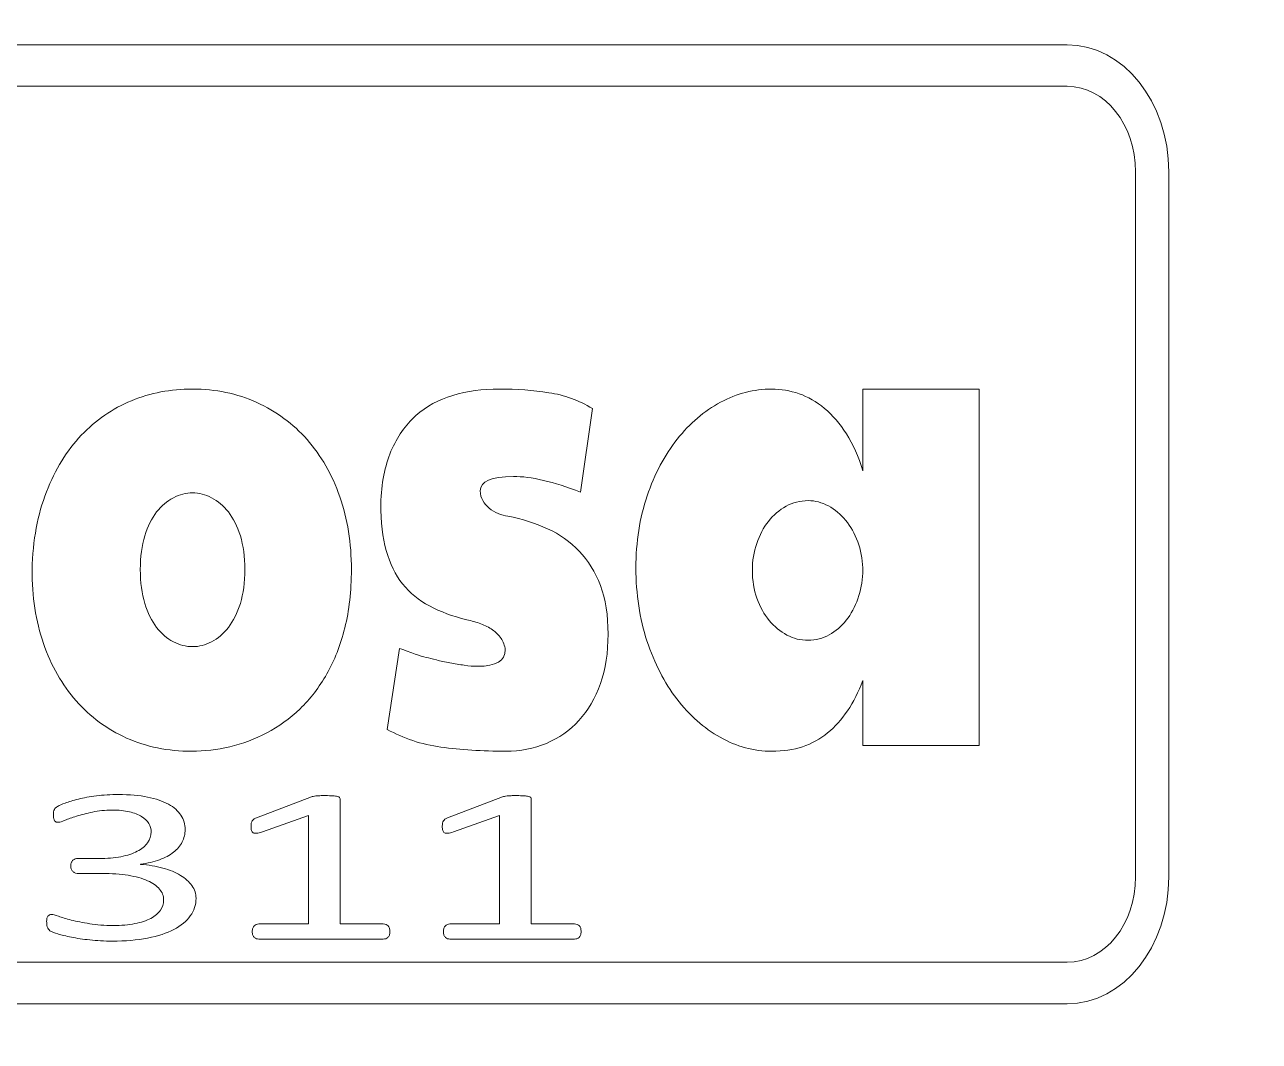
# Model space of a CAD drawing. Header units: millimetres. Extents: x -237 to 237, y -201 to 201.
# Drawn here: x 52.76 to 68.85, y 27.49 to 40.74 of the extents above; entities that cross this region are included whole.
import ezdxf

# ---------------------------------------------------------------- set-up
doc = ezdxf.new("R2010")
doc.units = ezdxf.units.MM
doc.header["$MEASUREMENT"] = 0
doc.layers.add('Layer 1', color=7, linetype='Continuous')

msp = doc.modelspace()

# ---------------------------------------------------------------- linework, layer by layer
at = {"layer": 'Layer 1', "color": 240, "lineweight": 9}
msp.add_open_spline([(81, 200.7738), (81, 200.7738), (81, 176.7738), (81, 176.7738), (81, 176.7738), (81, 176.7738), (87, 176.7738), (87, 176.7738), (87, 176.7738), (87, 176.7738), (87, 156.7738), (87, 156.7738), (87, 156.7738), (87, 156.7738), (81, 156.7738), (81, 156.7738), (81, 156.7738), (81, 156.7738), (81, 110.7738), (81, 110.7738), (81, 110.7738), (81, 110.7738), (87, 110.7738), (87, 110.7738), (87, 110.7738), (87, 110.7738), (87, 90.7738), (87, 90.7738), (87, 90.7738), (87, 90.7738), (81, 90.7738), (81, 90.7738), (81, 90.7738), (81, 90.7738), (81, 44.7738), (81, 44.7738), (81, 44.7738), (81, 44.7738), (87, 44.7738), (87, 44.7738), (87, 44.7738), (87, 44.7738), (87, 24.7738), (87, 24.7738), (87, 24.7738), (87, 24.7738), (81, 24.7738), (81, 24.7738), (81, 24.7738), (81, 24.7738), (81, 0.7738), (81, 0.7738), (81, 0.7738), (81, 0.7738), (-69, 0.7738), (-69, 0.7738), (-69, 0.7738), (-69, 0.7738), (-69, 24.7738), (-69, 24.7738), (-69, 24.7738), (-69, 24.7738), (-75, 24.7738), (-75, 24.7738), (-75, 24.7738), (-75, 24.7738), (-75, 44.7738), (-75, 44.7738), (-75, 44.7738), (-75, 44.7738), (-69, 44.7738), (-69, 44.7738), (-69, 44.7738), (-69, 44.7738), (-69, 90.7738), (-69, 90.7738), (-69, 90.7738), (-69, 90.7738), (-75, 90.7738), (-75, 90.7738), (-75, 90.7738), (-75, 90.7738), (-75, 110.7738), (-75, 110.7738), (-75, 110.7738), (-75, 110.7738), (-69, 110.7738), (-69, 110.7738), (-69, 110.7738), (-69, 110.7738), (-69, 156.7738), (-69, 156.7738), (-69, 156.7738), (-69, 156.7738), (-75, 156.7738), (-75, 156.7738), (-75, 156.7738), (-75, 156.7738), (-75, 176.7738), (-75, 176.7738), (-75, 176.7738), (-75, 176.7738), (-69, 176.7738), (-69, 176.7738), (-69, 176.7738), (-69, 176.7738), (-69, 200.7738), (-69, 200.7738), (-69, 200.7738), (-69, 200.7738), (-34, 200.7738), (-34, 200.7738), (-34, 200.7738), (-34, 200.7738), (-34, 194.7738), (-34, 194.7738), (-34, 194.7738), (-34, 194.7738), (-14, 194.7738), (-14, 194.7738), (-14, 194.7738), (-14, 194.7738), (-14, 200.7738), (-14, 200.7738), (-14, 200.7738), (-14, 200.7738), (26, 200.7738), (26, 200.7738), (26, 200.7738), (26, 200.7738), (26, 194.7738), (26, 194.7738), (26, 194.7738), (26, 194.7738), (46, 194.7738), (46, 194.7738), (46, 194.7738), (46, 194.7738), (46, 200.7738), (46, 200.7738), (46, 200.7738), (46, 200.7738), (81, 200.7738), (81, 200.7738)], degree=3, knots=[0, 0, 0, 0, 0.027027, 0.027027, 0.027027, 0.027027, 0.0540541, 0.0540541, 0.0540541, 0.0540541, 0.0810811, 0.0810811, 0.0810811, 0.0810811, 0.1081081, 0.1081081, 0.1081081, 0.1081081, 0.1351351, 0.1351351, 0.1351351, 0.1351351, 0.1621622, 0.1621622, 0.1621622, 0.1621622, 0.1891892, 0.1891892, 0.1891892, 0.1891892, 0.2162162, 0.2162162, 0.2162162, 0.2162162, 0.2432432, 0.2432432, 0.2432432, 0.2432432, 0.2702703, 0.2702703, 0.2702703, 0.2702703, 0.2972973, 0.2972973, 0.2972973, 0.2972973, 0.3243243, 0.3243243, 0.3243243, 0.3243243, 0.3513514, 0.3513514, 0.3513514, 0.3513514, 0.3783784, 0.3783784, 0.3783784, 0.3783784, 0.4054054, 0.4054054, 0.4054054, 0.4054054, 0.4324324, 0.4324324, 0.4324324, 0.4324324, 0.4594595, 0.4594595, 0.4594595, 0.4594595, 0.4864865, 0.4864865, 0.4864865, 0.4864865, 0.5135135, 0.5135135, 0.5135135, 0.5135135, 0.5405405, 0.5405405, 0.5405405, 0.5405405, 0.5675676, 0.5675676, 0.5675676, 0.5675676, 0.5945946, 0.5945946, 0.5945946, 0.5945946, 0.6216216, 0.6216216, 0.6216216, 0.6216216, 0.6486486, 0.6486486, 0.6486486, 0.6486486, 0.6756757, 0.6756757, 0.6756757, 0.6756757, 0.7027027, 0.7027027, 0.7027027, 0.7027027, 0.7297297, 0.7297297, 0.7297297, 0.7297297, 0.7567568, 0.7567568, 0.7567568, 0.7567568, 0.7837838, 0.7837838, 0.7837838, 0.7837838, 0.8108108, 0.8108108, 0.8108108, 0.8108108, 0.8378378, 0.8378378, 0.8378378, 0.8378378, 0.8648649, 0.8648649, 0.8648649, 0.8648649, 0.8918919, 0.8918919, 0.8918919, 0.8918919, 0.9189189, 0.9189189, 0.9189189, 0.9189189, 0.9459459, 0.9459459, 0.9459459, 0.9459459, 1, 1, 1, 1], dxfattribs=at)
at = {"layer": 'Layer 1', "color": 114, "lineweight": 9}
for points, knots in [([(66.3484, 27.976), (66.3484, 27.976), (26.6513, 27.976), (26.6513, 27.976), (26.6513, 27.976), (25.9214, 27.976), (25.3277, 28.7181), (25.3277, 29.6305), (25.3277, 29.6305), (25.3277, 29.6305), (25.3277, 38.8211), (25.3277, 38.8211), (25.3277, 38.8211), (25.3277, 39.7339), (25.9214, 40.476), (26.6513, 40.476), (26.6513, 40.476), (26.6513, 40.476), (66.3484, 40.476), (66.3484, 40.476), (66.3484, 40.476), (67.0783, 40.476), (67.6723, 39.7339), (67.6723, 38.8211), (67.6723, 38.8211), (67.6723, 38.8211), (67.6723, 29.6305), (67.6723, 29.6305), (67.6723, 29.6305), (67.6723, 28.7181), (67.0783, 27.976), (66.3484, 27.976)], [0, 0, 0, 0, 0.1111111, 0.1111111, 0.1111111, 0.1111111, 0.2222222, 0.2222222, 0.2222222, 0.2222222, 0.3333333, 0.3333333, 0.3333333, 0.3333333, 0.4444444, 0.4444444, 0.4444444, 0.4444444, 0.5555556, 0.5555556, 0.5555556, 0.5555556, 0.6666667, 0.6666667, 0.6666667, 0.6666667, 0.7777778, 0.7777778, 0.7777778, 0.7777778, 1, 1, 1, 1]), ([(26.6513, 39.9354), (26.1596, 39.9354), (25.7599, 39.4357), (25.7599, 38.8211), (25.7599, 38.8211), (25.7599, 38.8211), (25.7599, 29.6305), (25.7599, 29.6305), (25.7599, 29.6305), (25.7599, 29.0163), (26.1596, 28.5166), (26.6513, 28.5166), (26.6513, 28.5166), (26.6513, 28.5166), (66.3484, 28.5166), (66.3484, 28.5166), (66.3484, 28.5166), (66.8401, 28.5166), (67.2399, 29.0163), (67.2399, 29.6305), (67.2399, 29.6305), (67.2399, 29.6305), (67.2399, 38.8211), (67.2399, 38.8211), (67.2399, 38.8211), (67.2399, 39.4357), (66.8401, 39.9354), (66.3484, 39.9354), (66.3484, 39.9354), (66.3484, 39.9354), (26.6513, 39.9354), (26.6513, 39.9354)], [0, 0, 0, 0, 0.1111111, 0.1111111, 0.1111111, 0.1111111, 0.2222222, 0.2222222, 0.2222222, 0.2222222, 0.3333333, 0.3333333, 0.3333333, 0.3333333, 0.4444444, 0.4444444, 0.4444444, 0.4444444, 0.5555556, 0.5555556, 0.5555556, 0.5555556, 0.6666667, 0.6666667, 0.6666667, 0.6666667, 0.7777778, 0.7777778, 0.7777778, 0.7777778, 1, 1, 1, 1]), ([(52.8562, 33.6344), (52.8678, 34.0186), (52.9306, 34.3572), (53.0449, 34.6483), (53.0449, 34.6483), (53.1596, 34.9411), (53.3098, 35.1866), (53.499, 35.3866), (53.499, 35.3866), (53.687, 35.5845), (53.9049, 35.7355), (54.1529, 35.8364), (54.1529, 35.8364), (54.4009, 35.9387), (54.6649, 35.9888), (54.9453, 35.9888), (54.9453, 35.9888), (55.2511, 35.9888), (55.5305, 35.931), (55.7845, 35.8149), (55.7845, 35.8149), (56.039, 35.6992), (56.258, 35.5376), (56.4411, 35.3302), (56.4411, 35.3302), (56.6241, 35.1228), (56.7664, 34.8758), (56.8672, 34.5858), (56.8672, 34.5858), (56.9686, 34.2976), (57.0189, 33.9805), (57.0189, 33.6344), (57.0189, 33.6344), (57.0189, 33.3553), (56.99, 33.1021), (56.9335, 32.8749), (56.9335, 32.8749), (56.8757, 32.6491), (56.7974, 32.4494), (56.6987, 32.2755), (56.6987, 32.2755), (56.5998, 32.1002), (56.483, 31.9492), (56.3493, 31.8211), (56.3493, 31.8211), (56.2146, 31.6931), (56.0699, 31.5876), (55.9147, 31.5068), (55.9147, 31.5068), (55.7596, 31.4246), (55.5994, 31.3636), (55.4332, 31.3255), (55.4332, 31.3255), (55.2681, 31.2874), (55.103, 31.2676), (54.9383, 31.2676), (54.9383, 31.2676), (54.6275, 31.2676), (54.3441, 31.3255), (54.0892, 31.4398), (54.0892, 31.4398), (53.8337, 31.5541), (53.6146, 31.7156), (53.4315, 31.9248), (53.4315, 31.9248), (53.2485, 32.1323), (53.1062, 32.3824), (53.0064, 32.672), (53.0064, 32.672), (52.9066, 32.9631), (52.8562, 33.2837), (52.8562, 33.6344)], [0, 0, 0, 0, 0.0526316, 0.0526316, 0.0526316, 0.0526316, 0.1052632, 0.1052632, 0.1052632, 0.1052632, 0.1578947, 0.1578947, 0.1578947, 0.1578947, 0.2105263, 0.2105263, 0.2105263, 0.2105263, 0.2631579, 0.2631579, 0.2631579, 0.2631579, 0.3157895, 0.3157895, 0.3157895, 0.3157895, 0.3684211, 0.3684211, 0.3684211, 0.3684211, 0.4210526, 0.4210526, 0.4210526, 0.4210526, 0.4736842, 0.4736842, 0.4736842, 0.4736842, 0.5263158, 0.5263158, 0.5263158, 0.5263158, 0.5789474, 0.5789474, 0.5789474, 0.5789474, 0.6315789, 0.6315789, 0.6315789, 0.6315789, 0.6842105, 0.6842105, 0.6842105, 0.6842105, 0.7368421, 0.7368421, 0.7368421, 0.7368421, 0.7894737, 0.7894737, 0.7894737, 0.7894737, 0.8421053, 0.8421053, 0.8421053, 0.8421053, 0.8947368, 0.8947368, 0.8947368, 0.8947368, 1, 1, 1, 1]), ([(59.13, 34.8497), (58.8421, 34.8497), (58.6989, 34.7873), (58.6989, 34.6621), (58.6989, 34.6621), (58.6989, 34.6148), (58.7098, 34.5721), (58.7315, 34.534), (58.7315, 34.534), (58.7519, 34.4973), (58.7807, 34.4656), (58.8157, 34.4366), (58.8157, 34.4366), (58.8506, 34.4074), (58.8891, 34.3848), (58.9324, 34.3679), (58.9324, 34.3679), (58.9748, 34.3495), (59.0168, 34.3372), (59.0592, 34.3312), (59.0592, 34.3312), (59.2443, 34.2962), (59.4165, 34.2412), (59.5756, 34.1682), (59.5756, 34.1682), (59.7348, 34.0948), (59.872, 33.9971), (59.9888, 33.8754), (59.9888, 33.8754), (60.1055, 33.7533), (60.1968, 33.6037), (60.2645, 33.427), (60.2645, 33.427), (60.3305, 33.2499), (60.3644, 33.0396), (60.3644, 32.7955), (60.3644, 32.7955), (60.3644, 32.5546), (60.3305, 32.338), (60.2645, 32.1489), (60.2645, 32.1489), (60.1968, 31.9598), (60.1031, 31.7996), (59.9841, 31.6702), (59.9841, 31.6702), (59.8635, 31.5389), (59.7227, 31.4384), (59.56, 31.3696), (59.56, 31.3696), (59.3974, 31.3012), (59.2214, 31.2676), (59.0313, 31.2676), (59.0313, 31.2676), (58.723, 31.2676), (58.4411, 31.2856), (58.186, 31.3209), (58.186, 31.3209), (57.9306, 31.3576), (57.6971, 31.4338), (57.4851, 31.5527), (57.4851, 31.5527), (57.4851, 31.5527), (57.6477, 32.6064), (57.6477, 32.6064), (57.6477, 32.6064), (57.7259, 32.5803), (57.7934, 32.5563), (57.8513, 32.5348), (57.8513, 32.5348), (57.9077, 32.5151), (57.956, 32.4995), (57.9933, 32.4907), (57.9933, 32.4907), (58.0293, 32.4812), (58.0739, 32.4706), (58.1281, 32.4569), (58.1281, 32.4569), (58.1811, 32.4431), (58.2404, 32.4311), (58.3027, 32.4188), (58.3027, 32.4188), (58.3642, 32.4082), (58.428, 32.3976), (58.4904, 32.3884), (58.4904, 32.3884), (58.5547, 32.3792), (58.6122, 32.3747), (58.6641, 32.3747), (58.6641, 32.3747), (58.9036, 32.3747), (59.0242, 32.4463), (59.0242, 32.5899), (59.0242, 32.5899), (59.0168, 32.6459), (58.9988, 32.695), (58.9689, 32.7391), (58.9689, 32.7391), (58.9399, 32.7818), (58.9025, 32.8199), (58.858, 32.8506), (58.858, 32.8506), (58.8132, 32.8823), (58.7617, 32.9084), (58.7049, 32.9282), (58.7049, 32.9282), (58.647, 32.9497), (58.5857, 32.968), (58.5233, 32.9818), (58.5233, 32.9818), (58.3388, 33.0273), (58.1775, 33.0869), (58.0378, 33.1617), (58.0378, 33.1617), (57.8981, 33.2347), (57.78, 33.3307), (57.6862, 33.4499), (57.6862, 33.4499), (57.5922, 33.567), (57.5213, 33.7106), (57.473, 33.8828), (57.473, 33.8828), (57.4247, 34.0539), (57.4008, 34.2567), (57.4008, 34.4927), (57.4008, 34.4927), (57.4102, 34.7598), (57.455, 34.9884), (57.5345, 35.1778), (57.5345, 35.1778), (57.6152, 35.3666), (57.7235, 35.5221), (57.8596, 35.6428), (57.8596, 35.6428), (57.9955, 35.7631), (58.157, 35.8516), (58.3413, 35.9067), (58.3413, 35.9067), (58.5253, 35.9614), (58.7278, 35.9889), (58.9458, 35.9889), (58.9458, 35.9889), (59.1748, 35.9889), (59.3889, 35.9737), (59.5912, 35.9416), (59.5912, 35.9416), (59.7936, 35.9113), (59.9841, 35.8411), (60.1598, 35.7342), (60.1598, 35.7342), (60.1598, 35.7342), (60.0045, 34.6437), (60.0045, 34.6437), (60.0045, 34.6437), (59.6514, 34.7813), (59.36, 34.8497), (59.13, 34.8497)], [0, 0, 0, 0, 0.025, 0.025, 0.025, 0.025, 0.05, 0.05, 0.05, 0.05, 0.075, 0.075, 0.075, 0.075, 0.1, 0.1, 0.1, 0.1, 0.125, 0.125, 0.125, 0.125, 0.15, 0.15, 0.15, 0.15, 0.175, 0.175, 0.175, 0.175, 0.2, 0.2, 0.2, 0.2, 0.225, 0.225, 0.225, 0.225, 0.25, 0.25, 0.25, 0.25, 0.275, 0.275, 0.275, 0.275, 0.3, 0.3, 0.3, 0.3, 0.325, 0.325, 0.325, 0.325, 0.35, 0.35, 0.35, 0.35, 0.375, 0.375, 0.375, 0.375, 0.4, 0.4, 0.4, 0.4, 0.425, 0.425, 0.425, 0.425, 0.45, 0.45, 0.45, 0.45, 0.475, 0.475, 0.475, 0.475, 0.5, 0.5, 0.5, 0.5, 0.525, 0.525, 0.525, 0.525, 0.55, 0.55, 0.55, 0.55, 0.575, 0.575, 0.575, 0.575, 0.6, 0.6, 0.6, 0.6, 0.625, 0.625, 0.625, 0.625, 0.65, 0.65, 0.65, 0.65, 0.675, 0.675, 0.675, 0.675, 0.7, 0.7, 0.7, 0.7, 0.725, 0.725, 0.725, 0.725, 0.75, 0.75, 0.75, 0.75, 0.775, 0.775, 0.775, 0.775, 0.8, 0.8, 0.8, 0.8, 0.825, 0.825, 0.825, 0.825, 0.85, 0.85, 0.85, 0.85, 0.875, 0.875, 0.875, 0.875, 0.9, 0.9, 0.9, 0.9, 0.925, 0.925, 0.925, 0.925, 0.95, 0.95, 0.95, 0.95, 1, 1, 1, 1]), ([(63.6833, 32.1901), (63.5714, 31.8913), (63.4184, 31.6641), (63.2256, 31.5054), (63.2256, 31.5054), (63.0317, 31.3466), (62.7896, 31.2676), (62.4983, 31.2676), (62.4983, 31.2676), (62.2637, 31.2676), (62.0383, 31.3286), (61.8252, 31.4489), (61.8252, 31.4489), (61.6107, 31.5696), (61.4229, 31.7357), (61.2604, 31.9492), (61.2604, 31.9492), (61.0978, 32.1612), (60.969, 32.4141), (60.8712, 32.7055), (60.8712, 32.7055), (60.775, 32.9983), (60.727, 33.3141), (60.727, 33.6573), (60.727, 33.6573), (60.727, 33.9974), (60.776, 34.31), (60.8737, 34.595), (60.8737, 34.595), (60.9715, 34.8818), (61.1013, 35.1273), (61.2653, 35.3348), (61.2653, 35.3348), (61.4289, 35.5422), (61.617, 35.7024), (61.8301, 35.8167), (61.8301, 35.8167), (62.0431, 35.931), (62.2657, 35.9888), (62.4983, 35.9888), (62.4983, 35.9888), (62.6189, 35.9888), (62.7368, 35.9691), (62.8524, 35.9278), (62.8524, 35.9278), (62.9692, 35.8883), (63.0799, 35.8244), (63.1848, 35.7373), (63.1848, 35.7373), (63.2896, 35.6488), (63.3847, 35.5376), (63.4702, 35.4032), (63.4702, 35.4032), (63.5569, 35.2692), (63.6278, 35.109), (63.6833, 34.9213), (63.6833, 34.9213), (63.6833, 34.9213), (63.6833, 35.9888), (63.6833, 35.9888), (63.6833, 35.9888), (63.6833, 35.9888), (65.2006, 35.9888), (65.2006, 35.9888), (65.2006, 35.9888), (65.2006, 35.9888), (65.2006, 31.3406), (65.2006, 31.3406), (65.2006, 31.3406), (65.2006, 31.3406), (63.6833, 31.3406), (63.6833, 31.3406), (63.6833, 31.3406), (63.6833, 31.3406), (63.6833, 32.1901), (63.6833, 32.1901)], [0, 0, 0, 0, 0.05, 0.05, 0.05, 0.05, 0.1, 0.1, 0.1, 0.1, 0.15, 0.15, 0.15, 0.15, 0.2, 0.2, 0.2, 0.2, 0.25, 0.25, 0.25, 0.25, 0.3, 0.3, 0.3, 0.3, 0.35, 0.35, 0.35, 0.35, 0.4, 0.4, 0.4, 0.4, 0.45, 0.45, 0.45, 0.45, 0.5, 0.5, 0.5, 0.5, 0.55, 0.55, 0.55, 0.55, 0.6, 0.6, 0.6, 0.6, 0.65, 0.65, 0.65, 0.65, 0.7, 0.7, 0.7, 0.7, 0.75, 0.75, 0.75, 0.75, 0.8, 0.8, 0.8, 0.8, 0.85, 0.85, 0.85, 0.85, 0.9, 0.9, 0.9, 0.9, 1, 1, 1, 1]), ([(54.2672, 33.6358), (54.2672, 33.4682), (54.2866, 33.3218), (54.3265, 33.1952), (54.3265, 33.1952), (54.3651, 33.0699), (54.4154, 32.9662), (54.4794, 32.8823), (54.4794, 32.8823), (54.5431, 32.7987), (54.6155, 32.7362), (54.6983, 32.6935), (54.6983, 32.6935), (54.7806, 32.6523), (54.8634, 32.6307), (54.9488, 32.6307), (54.9488, 32.6307), (55.0332, 32.6307), (55.1164, 32.6523), (55.1972, 32.6935), (55.1972, 32.6935), (55.279, 32.7362), (55.351, 32.7987), (55.4162, 32.8823), (55.4162, 32.8823), (55.4811, 32.9662), (55.533, 33.0699), (55.5716, 33.1952), (55.5716, 33.1952), (55.6099, 33.3218), (55.6294, 33.4682), (55.6294, 33.6358), (55.6294, 33.6358), (55.6294, 33.802), (55.6099, 33.9484), (55.5716, 34.075), (55.5716, 34.075), (55.533, 34.1999), (55.4811, 34.3036), (55.4162, 34.3862), (55.4162, 34.3862), (55.351, 34.4684), (55.279, 34.5294), (55.1972, 34.5721), (55.1972, 34.5721), (55.1164, 34.6134), (55.0332, 34.6349), (54.9488, 34.6349), (54.9488, 34.6349), (54.8634, 34.6349), (54.7806, 34.6134), (54.6983, 34.5721), (54.6983, 34.5721), (54.6155, 34.5294), (54.5431, 34.4684), (54.4794, 34.3862), (54.4794, 34.3862), (54.4154, 34.3036), (54.3651, 34.1999), (54.3265, 34.075), (54.3265, 34.075), (54.2866, 33.9484), (54.2672, 33.802), (54.2672, 33.6358)], [0, 0, 0, 0, 0.0588235, 0.0588235, 0.0588235, 0.0588235, 0.1176471, 0.1176471, 0.1176471, 0.1176471, 0.1764706, 0.1764706, 0.1764706, 0.1764706, 0.2352941, 0.2352941, 0.2352941, 0.2352941, 0.2941176, 0.2941176, 0.2941176, 0.2941176, 0.3529412, 0.3529412, 0.3529412, 0.3529412, 0.4117647, 0.4117647, 0.4117647, 0.4117647, 0.4705882, 0.4705882, 0.4705882, 0.4705882, 0.5294118, 0.5294118, 0.5294118, 0.5294118, 0.5882353, 0.5882353, 0.5882353, 0.5882353, 0.6470588, 0.6470588, 0.6470588, 0.6470588, 0.7058824, 0.7058824, 0.7058824, 0.7058824, 0.7647059, 0.7647059, 0.7647059, 0.7647059, 0.8235294, 0.8235294, 0.8235294, 0.8235294, 0.8823529, 0.8823529, 0.8823529, 0.8823529, 1, 1, 1, 1]), ([(63.6833, 33.6587), (63.6797, 33.7776), (63.6567, 33.8919), (63.6173, 33.9988), (63.6173, 33.9988), (63.5774, 34.1057), (63.5242, 34.1985), (63.4593, 34.2779), (63.4593, 34.2779), (63.3954, 34.3558), (63.321, 34.4183), (63.2352, 34.4655), (63.2352, 34.4655), (63.1509, 34.511), (63.063, 34.534), (62.9716, 34.534), (62.9716, 34.534), (62.868, 34.534), (62.7717, 34.5096), (62.6838, 34.4606), (62.6838, 34.4606), (62.5959, 34.4123), (62.5187, 34.3467), (62.4538, 34.2641), (62.4538, 34.2641), (62.3899, 34.1819), (62.3381, 34.0856), (62.3008, 33.9759), (62.3008, 33.9759), (62.2637, 33.8662), (62.2443, 33.7487), (62.2443, 33.6235), (62.2443, 33.6235), (62.2443, 33.4926), (62.2647, 33.3719), (62.3045, 33.2608), (62.3045, 33.2608), (62.3441, 33.1479), (62.3985, 33.0516), (62.4643, 32.9726), (62.4643, 32.9726), (62.5322, 32.8918), (62.6091, 32.829), (62.6958, 32.7817), (62.6958, 32.7817), (62.7826, 32.7362), (62.8753, 32.7133), (62.9716, 32.7133), (62.9716, 32.7133), (63.0701, 32.7133), (63.1619, 32.7376), (63.2461, 32.7849), (63.2461, 32.7849), (63.3315, 32.8322), (63.4052, 32.896), (63.4692, 32.9772), (63.4692, 32.9772), (63.5315, 33.0562), (63.5819, 33.1493), (63.6208, 33.2562), (63.6208, 33.2562), (63.6579, 33.3613), (63.6797, 33.4728), (63.6833, 33.5885), (63.6833, 33.5885), (63.6833, 33.5885), (63.6833, 33.6587), (63.6833, 33.6587)], [0, 0, 0, 0, 0.0555556, 0.0555556, 0.0555556, 0.0555556, 0.1111111, 0.1111111, 0.1111111, 0.1111111, 0.1666667, 0.1666667, 0.1666667, 0.1666667, 0.2222222, 0.2222222, 0.2222222, 0.2222222, 0.2777778, 0.2777778, 0.2777778, 0.2777778, 0.3333333, 0.3333333, 0.3333333, 0.3333333, 0.3888889, 0.3888889, 0.3888889, 0.3888889, 0.4444444, 0.4444444, 0.4444444, 0.4444444, 0.5, 0.5, 0.5, 0.5, 0.5555556, 0.5555556, 0.5555556, 0.5555556, 0.6111111, 0.6111111, 0.6111111, 0.6111111, 0.6666667, 0.6666667, 0.6666667, 0.6666667, 0.7222222, 0.7222222, 0.7222222, 0.7222222, 0.7777778, 0.7777778, 0.7777778, 0.7777778, 0.8333333, 0.8333333, 0.8333333, 0.8333333, 0.8888889, 0.8888889, 0.8888889, 0.8888889, 1, 1, 1, 1]), ([(54.9944, 29.3505), (54.9944, 29.2657), (54.9698, 29.1888), (54.9197, 29.1202), (54.9197, 29.1202), (54.8706, 29.0521), (54.7993, 28.9933), (54.7058, 28.9443), (54.7058, 28.9443), (54.6131, 28.8958), (54.4987, 28.8581), (54.3625, 28.8321), (54.3625, 28.8321), (54.2265, 28.8057), (54.0732, 28.7924), (53.902, 28.7924), (53.902, 28.7924), (53.7979, 28.7924), (53.7005, 28.7973), (53.6103, 28.8076), (53.6103, 28.8076), (53.5202, 28.8174), (53.4398, 28.8292), (53.3694, 28.8429), (53.3694, 28.8429), (53.2989, 28.8571), (53.2398, 28.8713), (53.1941, 28.886), (53.1941, 28.886), (53.1473, 28.9007), (53.1177, 28.9115), (53.1064, 28.9179), (53.1064, 28.9179), (53.094, 28.9247), (53.0849, 28.9316), (53.0784, 28.938), (53.0784, 28.938), (53.072, 28.9448), (53.0661, 28.9527), (53.062, 28.9625), (53.062, 28.9625), (53.0572, 28.9718), (53.053, 28.9835), (53.0505, 28.9972), (53.0505, 28.9972), (53.0481, 29.011), (53.0473, 29.0281), (53.0473, 29.0482), (53.0473, 29.0482), (53.0473, 29.082), (53.053, 29.106), (53.0646, 29.1192), (53.0646, 29.1192), (53.0759, 29.1325), (53.0923, 29.1393), (53.1138, 29.1393), (53.1138, 29.1393), (53.1284, 29.1393), (53.158, 29.1315), (53.2014, 29.1163), (53.2014, 29.1163), (53.2449, 29.1011), (53.3006, 29.0849), (53.3684, 29.0673), (53.3684, 29.0673), (53.4366, 29.0497), (53.516, 29.0335), (53.6079, 29.0183), (53.6079, 29.0183), (53.6988, 29.0031), (53.8003, 28.9953), (53.9119, 28.9953), (53.9119, 28.9953), (54.0199, 28.9953), (54.1152, 29.0036), (54.197, 29.0198), (54.197, 29.0198), (54.2788, 29.0359), (54.3486, 29.059), (54.4043, 29.0889), (54.4043, 29.0889), (54.46, 29.1187), (54.5018, 29.154), (54.5297, 29.1947), (54.5297, 29.1947), (54.5574, 29.2353), (54.5715, 29.2794), (54.5715, 29.3275), (54.5715, 29.3275), (54.5715, 29.3804), (54.5534, 29.4279), (54.5181, 29.47), (54.5181, 29.47), (54.4829, 29.5122), (54.4305, 29.5489), (54.3616, 29.5793), (54.3616, 29.5793), (54.2937, 29.6101), (54.2092, 29.6337), (54.1093, 29.6498), (54.1093, 29.6498), (54.0094, 29.666), (53.8954, 29.6743), (53.7683, 29.6743), (53.7683, 29.6743), (53.7683, 29.6743), (53.4636, 29.6743), (53.4636, 29.6743), (53.4636, 29.6743), (53.4505, 29.6743), (53.4374, 29.6758), (53.4251, 29.6792), (53.4251, 29.6792), (53.4127, 29.6827), (53.4021, 29.688), (53.3931, 29.6959), (53.3931, 29.6959), (53.3841, 29.7032), (53.3767, 29.7135), (53.3709, 29.7258), (53.3709, 29.7258), (53.3653, 29.738), (53.3619, 29.7542), (53.3619, 29.7743), (53.3619, 29.7743), (53.3619, 29.7924), (53.3644, 29.8071), (53.3694, 29.8193), (53.3694, 29.8193), (53.3744, 29.8311), (53.3809, 29.8404), (53.3898, 29.8478), (53.3898, 29.8478), (53.3989, 29.8546), (53.4086, 29.86), (53.4193, 29.8634), (53.4193, 29.8634), (53.4308, 29.8669), (53.444, 29.8683), (53.4578, 29.8683), (53.4578, 29.8683), (53.4578, 29.8683), (53.73, 29.8683), (53.73, 29.8683), (53.73, 29.8683), (53.8347, 29.8683), (53.9297, 29.8767), (54.0143, 29.8928), (54.0143, 29.8928), (54.0978, 29.909), (54.1691, 29.9325), (54.2282, 29.9634), (54.2282, 29.9634), (54.2864, 29.9938), (54.3313, 30.0305), (54.3625, 30.0731), (54.3625, 30.0731), (54.3935, 30.1158), (54.4092, 30.1633), (54.4092, 30.2162), (54.4092, 30.2162), (54.4092, 30.2544), (54.3985, 30.2907), (54.378, 30.3259), (54.378, 30.3259), (54.3577, 30.3607), (54.3265, 30.3911), (54.2847, 30.4171), (54.2847, 30.4171), (54.2429, 30.443), (54.1896, 30.4631), (54.1249, 30.4783), (54.1249, 30.4783), (54.0601, 30.493), (53.9857, 30.5004), (53.9012, 30.5004), (53.9012, 30.5004), (53.8076, 30.5004), (53.7234, 30.492), (53.6454, 30.4749), (53.6454, 30.4749), (53.5676, 30.4582), (53.4987, 30.4401), (53.4382, 30.421), (53.4382, 30.421), (53.3775, 30.4019), (53.3267, 30.3837), (53.2866, 30.3671), (53.2866, 30.3671), (53.2473, 30.3499), (53.2186, 30.3416), (53.2031, 30.3416), (53.2031, 30.3416), (53.1916, 30.3416), (53.1816, 30.3426), (53.1726, 30.345), (53.1726, 30.345), (53.1645, 30.3475), (53.157, 30.3524), (53.1513, 30.3597), (53.1513, 30.3597), (53.1457, 30.3666), (53.1416, 30.3769), (53.1392, 30.3896), (53.1392, 30.3896), (53.1367, 30.4024), (53.1358, 30.4195), (53.1358, 30.4406), (53.1358, 30.4406), (53.1358, 30.4548), (53.1367, 30.4675), (53.1384, 30.4788), (53.1384, 30.4788), (53.1398, 30.4896), (53.1431, 30.4994), (53.1481, 30.5072), (53.1481, 30.5072), (53.1531, 30.5155), (53.158, 30.5229), (53.1645, 30.5297), (53.1645, 30.5297), (53.1712, 30.5361), (53.1816, 30.544), (53.1973, 30.5533), (53.1973, 30.5533), (53.212, 30.5621), (53.2433, 30.5753), (53.2891, 30.5925), (53.2891, 30.5925), (53.3357, 30.6101), (53.3931, 30.6268), (53.4611, 30.6434), (53.4611, 30.6434), (53.5293, 30.6606), (53.6079, 30.6743), (53.6962, 30.686), (53.6962, 30.686), (53.7847, 30.6973), (53.8807, 30.7032), (53.9831, 30.7032), (53.9831, 30.7032), (54.1274, 30.7032), (54.2536, 30.6924), (54.3625, 30.6704), (54.3625, 30.6704), (54.4707, 30.6483), (54.5616, 30.617), (54.6346, 30.5768), (54.6346, 30.5768), (54.7075, 30.5371), (54.7616, 30.4891), (54.7976, 30.4327), (54.7976, 30.4327), (54.8337, 30.3769), (54.8517, 30.3152), (54.8517, 30.2471), (54.8517, 30.2471), (54.8517, 30.1888), (54.8386, 30.1349), (54.8132, 30.0844), (54.8132, 30.0844), (54.7878, 30.0344), (54.7502, 29.9898), (54.7001, 29.9511), (54.7001, 29.9511), (54.651, 29.9124), (54.5895, 29.8796), (54.5174, 29.8522), (54.5174, 29.8522), (54.4453, 29.8247), (54.3625, 29.8061), (54.2683, 29.7958), (54.2683, 29.7958), (54.2683, 29.7958), (54.2683, 29.7929), (54.2683, 29.7929), (54.2683, 29.7929), (54.3748, 29.786), (54.4732, 29.7699), (54.5616, 29.7449), (54.5616, 29.7449), (54.6501, 29.7194), (54.7265, 29.6876), (54.7903, 29.6493), (54.7903, 29.6493), (54.8542, 29.6111), (54.9043, 29.566), (54.9402, 29.5151), (54.9402, 29.5151), (54.9763, 29.4637), (54.9944, 29.4093), (54.9944, 29.3505)], [0, 0, 0, 0, 0.0135135, 0.0135135, 0.0135135, 0.0135135, 0.027027, 0.027027, 0.027027, 0.027027, 0.0405405, 0.0405405, 0.0405405, 0.0405405, 0.0540541, 0.0540541, 0.0540541, 0.0540541, 0.0675676, 0.0675676, 0.0675676, 0.0675676, 0.0810811, 0.0810811, 0.0810811, 0.0810811, 0.0945946, 0.0945946, 0.0945946, 0.0945946, 0.1081081, 0.1081081, 0.1081081, 0.1081081, 0.1216216, 0.1216216, 0.1216216, 0.1216216, 0.1351351, 0.1351351, 0.1351351, 0.1351351, 0.1486486, 0.1486486, 0.1486486, 0.1486486, 0.1621622, 0.1621622, 0.1621622, 0.1621622, 0.1756757, 0.1756757, 0.1756757, 0.1756757, 0.1891892, 0.1891892, 0.1891892, 0.1891892, 0.2027027, 0.2027027, 0.2027027, 0.2027027, 0.2162162, 0.2162162, 0.2162162, 0.2162162, 0.2297297, 0.2297297, 0.2297297, 0.2297297, 0.2432432, 0.2432432, 0.2432432, 0.2432432, 0.2567568, 0.2567568, 0.2567568, 0.2567568, 0.2702703, 0.2702703, 0.2702703, 0.2702703, 0.2837838, 0.2837838, 0.2837838, 0.2837838, 0.2972973, 0.2972973, 0.2972973, 0.2972973, 0.3108108, 0.3108108, 0.3108108, 0.3108108, 0.3243243, 0.3243243, 0.3243243, 0.3243243, 0.3378378, 0.3378378, 0.3378378, 0.3378378, 0.3513514, 0.3513514, 0.3513514, 0.3513514, 0.3648649, 0.3648649, 0.3648649, 0.3648649, 0.3783784, 0.3783784, 0.3783784, 0.3783784, 0.3918919, 0.3918919, 0.3918919, 0.3918919, 0.4054054, 0.4054054, 0.4054054, 0.4054054, 0.4189189, 0.4189189, 0.4189189, 0.4189189, 0.4324324, 0.4324324, 0.4324324, 0.4324324, 0.4459459, 0.4459459, 0.4459459, 0.4459459, 0.4594595, 0.4594595, 0.4594595, 0.4594595, 0.472973, 0.472973, 0.472973, 0.472973, 0.4864865, 0.4864865, 0.4864865, 0.4864865, 0.5, 0.5, 0.5, 0.5, 0.5135135, 0.5135135, 0.5135135, 0.5135135, 0.527027, 0.527027, 0.527027, 0.527027, 0.5405405, 0.5405405, 0.5405405, 0.5405405, 0.5540541, 0.5540541, 0.5540541, 0.5540541, 0.5675676, 0.5675676, 0.5675676, 0.5675676, 0.5810811, 0.5810811, 0.5810811, 0.5810811, 0.5945946, 0.5945946, 0.5945946, 0.5945946, 0.6081081, 0.6081081, 0.6081081, 0.6081081, 0.6216216, 0.6216216, 0.6216216, 0.6216216, 0.6351351, 0.6351351, 0.6351351, 0.6351351, 0.6486486, 0.6486486, 0.6486486, 0.6486486, 0.6621622, 0.6621622, 0.6621622, 0.6621622, 0.6756757, 0.6756757, 0.6756757, 0.6756757, 0.6891892, 0.6891892, 0.6891892, 0.6891892, 0.7027027, 0.7027027, 0.7027027, 0.7027027, 0.7162162, 0.7162162, 0.7162162, 0.7162162, 0.7297297, 0.7297297, 0.7297297, 0.7297297, 0.7432432, 0.7432432, 0.7432432, 0.7432432, 0.7567568, 0.7567568, 0.7567568, 0.7567568, 0.7702703, 0.7702703, 0.7702703, 0.7702703, 0.7837838, 0.7837838, 0.7837838, 0.7837838, 0.7972973, 0.7972973, 0.7972973, 0.7972973, 0.8108108, 0.8108108, 0.8108108, 0.8108108, 0.8243243, 0.8243243, 0.8243243, 0.8243243, 0.8378378, 0.8378378, 0.8378378, 0.8378378, 0.8513514, 0.8513514, 0.8513514, 0.8513514, 0.8648649, 0.8648649, 0.8648649, 0.8648649, 0.8783784, 0.8783784, 0.8783784, 0.8783784, 0.8918919, 0.8918919, 0.8918919, 0.8918919, 0.9054054, 0.9054054, 0.9054054, 0.9054054, 0.9189189, 0.9189189, 0.9189189, 0.9189189, 0.9324324, 0.9324324, 0.9324324, 0.9324324, 0.9459459, 0.9459459, 0.9459459, 0.9459459, 0.9594595, 0.9594595, 0.9594595, 0.9594595, 0.972973, 0.972973, 0.972973, 0.972973, 1, 1, 1, 1]), ([(57.5206, 28.9159), (57.5206, 28.8978), (57.5183, 28.8826), (57.5133, 28.8703), (57.5133, 28.8703), (57.5084, 28.8581), (57.5026, 28.8478), (57.4945, 28.8405), (57.4945, 28.8405), (57.4863, 28.8326), (57.4772, 28.8272), (57.4665, 28.8238), (57.4665, 28.8238), (57.4559, 28.8204), (57.4453, 28.8189), (57.4347, 28.8189), (57.4347, 28.8189), (57.4347, 28.8189), (55.8121, 28.8189), (55.8121, 28.8189), (55.8121, 28.8189), (55.8015, 28.8189), (55.7909, 28.8204), (55.7809, 28.8238), (55.7809, 28.8238), (55.7719, 28.8272), (55.7621, 28.8326), (55.7538, 28.8405), (55.7538, 28.8405), (55.745, 28.8478), (55.7384, 28.8581), (55.7335, 28.8703), (55.7335, 28.8703), (55.7287, 28.8826), (55.726, 28.8978), (55.726, 28.9159), (55.726, 28.9159), (55.726, 28.9331), (55.7287, 28.9478), (55.7335, 28.96), (55.7335, 28.96), (55.7384, 28.9727), (55.7441, 28.983), (55.7516, 28.9909), (55.7516, 28.9909), (55.758, 28.9992), (55.767, 29.0051), (55.7778, 29.0095), (55.7778, 29.0095), (55.7883, 29.0139), (55.7998, 29.0159), (55.8121, 29.0159), (55.8121, 29.0159), (55.8121, 29.0159), (56.4587, 29.0159), (56.4587, 29.0159), (56.4587, 29.0159), (56.4587, 29.0159), (56.4587, 30.4298), (56.4587, 30.4298), (56.4587, 30.4298), (56.4587, 30.4298), (55.8581, 30.2152), (55.8581, 30.2152), (55.8581, 30.2152), (55.8276, 30.2059), (55.8031, 30.2), (55.7844, 30.1981), (55.7844, 30.1981), (55.7663, 30.1961), (55.7516, 30.1981), (55.7399, 30.2044), (55.7399, 30.2044), (55.7287, 30.2108), (55.721, 30.2211), (55.7171, 30.2353), (55.7171, 30.2353), (55.7129, 30.2495), (55.7113, 30.2676), (55.7113, 30.2897), (55.7113, 30.2897), (55.7113, 30.3058), (55.7123, 30.3201), (55.7145, 30.3313), (55.7145, 30.3313), (55.7171, 30.3431), (55.721, 30.3524), (55.726, 30.3602), (55.726, 30.3602), (55.731, 30.3676), (55.7374, 30.3744), (55.7465, 30.3803), (55.7465, 30.3803), (55.7547, 30.3857), (55.7663, 30.3916), (55.7809, 30.3975), (55.7809, 30.3975), (55.7809, 30.3975), (56.4971, 30.6713), (56.4971, 30.6713), (56.4971, 30.6713), (56.5036, 30.6743), (56.511, 30.6767), (56.5209, 30.6787), (56.5209, 30.6787), (56.5307, 30.6802), (56.5429, 30.6821), (56.5571, 30.6841), (56.5571, 30.6841), (56.5718, 30.686), (56.5882, 30.6875), (56.6079, 30.688), (56.6079, 30.688), (56.6265, 30.6885), (56.6504, 30.6885), (56.68, 30.6885), (56.68, 30.6885), (56.7176, 30.6885), (56.7503, 30.6875), (56.7757, 30.6855), (56.7757, 30.6855), (56.8012, 30.6836), (56.8208, 30.6811), (56.8356, 30.6777), (56.8356, 30.6777), (56.8503, 30.6743), (56.8595, 30.6699), (56.8642, 30.665), (56.8642, 30.665), (56.8692, 30.6596), (56.8717, 30.6542), (56.8717, 30.6483), (56.8717, 30.6483), (56.8717, 30.6483), (56.8717, 29.0159), (56.8717, 29.0159), (56.8717, 29.0159), (56.8717, 29.0159), (57.4337, 29.0159), (57.4337, 29.0159), (57.4337, 29.0159), (57.4469, 29.0159), (57.4591, 29.0139), (57.4699, 29.0095), (57.4699, 29.0095), (57.4813, 29.0051), (57.4903, 28.9992), (57.4977, 28.9909), (57.4977, 28.9909), (57.505, 28.983), (57.5109, 28.9727), (57.5148, 28.96), (57.5148, 28.96), (57.519, 28.9478), (57.5206, 28.9331), (57.5206, 28.9159)], [0, 0, 0, 0, 0.025, 0.025, 0.025, 0.025, 0.05, 0.05, 0.05, 0.05, 0.075, 0.075, 0.075, 0.075, 0.1, 0.1, 0.1, 0.1, 0.125, 0.125, 0.125, 0.125, 0.15, 0.15, 0.15, 0.15, 0.175, 0.175, 0.175, 0.175, 0.2, 0.2, 0.2, 0.2, 0.225, 0.225, 0.225, 0.225, 0.25, 0.25, 0.25, 0.25, 0.275, 0.275, 0.275, 0.275, 0.3, 0.3, 0.3, 0.3, 0.325, 0.325, 0.325, 0.325, 0.35, 0.35, 0.35, 0.35, 0.375, 0.375, 0.375, 0.375, 0.4, 0.4, 0.4, 0.4, 0.425, 0.425, 0.425, 0.425, 0.45, 0.45, 0.45, 0.45, 0.475, 0.475, 0.475, 0.475, 0.5, 0.5, 0.5, 0.5, 0.525, 0.525, 0.525, 0.525, 0.55, 0.55, 0.55, 0.55, 0.575, 0.575, 0.575, 0.575, 0.6, 0.6, 0.6, 0.6, 0.625, 0.625, 0.625, 0.625, 0.65, 0.65, 0.65, 0.65, 0.675, 0.675, 0.675, 0.675, 0.7, 0.7, 0.7, 0.7, 0.725, 0.725, 0.725, 0.725, 0.75, 0.75, 0.75, 0.75, 0.775, 0.775, 0.775, 0.775, 0.8, 0.8, 0.8, 0.8, 0.825, 0.825, 0.825, 0.825, 0.85, 0.85, 0.85, 0.85, 0.875, 0.875, 0.875, 0.875, 0.9, 0.9, 0.9, 0.9, 0.925, 0.925, 0.925, 0.925, 0.95, 0.95, 0.95, 0.95, 1, 1, 1, 1]), ([(60.0124, 28.9159), (60.0124, 28.8978), (60.0101, 28.8826), (60.0051, 28.8703), (60.0051, 28.8703), (60.0003, 28.8581), (59.9946, 28.8478), (59.9864, 28.8405), (59.9864, 28.8405), (59.9783, 28.8326), (59.9692, 28.8272), (59.9585, 28.8238), (59.9585, 28.8238), (59.9477, 28.8204), (59.9373, 28.8189), (59.9265, 28.8189), (59.9265, 28.8189), (59.9265, 28.8189), (58.3039, 28.8189), (58.3039, 28.8189), (58.3039, 28.8189), (58.2935, 28.8189), (58.2827, 28.8204), (58.2729, 28.8238), (58.2729, 28.8238), (58.2639, 28.8272), (58.2539, 28.8326), (58.2458, 28.8405), (58.2458, 28.8405), (58.2369, 28.8478), (58.2302, 28.8581), (58.2253, 28.8703), (58.2253, 28.8703), (58.2205, 28.8826), (58.218, 28.8978), (58.218, 28.9159), (58.218, 28.9159), (58.218, 28.9331), (58.2205, 28.9478), (58.2253, 28.96), (58.2253, 28.96), (58.2302, 28.9727), (58.2361, 28.983), (58.2434, 28.9909), (58.2434, 28.9909), (58.25, 28.9992), (58.259, 29.0051), (58.2698, 29.0095), (58.2698, 29.0095), (58.2803, 29.0139), (58.2918, 29.0159), (58.3039, 29.0159), (58.3039, 29.0159), (58.3039, 29.0159), (58.9505, 29.0159), (58.9505, 29.0159), (58.9505, 29.0159), (58.9505, 29.0159), (58.9505, 30.4298), (58.9505, 30.4298), (58.9505, 30.4298), (58.9505, 30.4298), (58.3499, 30.2152), (58.3499, 30.2152), (58.3499, 30.2152), (58.3196, 30.2059), (58.2949, 30.2), (58.2762, 30.1981), (58.2762, 30.1981), (58.2581, 30.1961), (58.2434, 30.1981), (58.2319, 30.2044), (58.2319, 30.2044), (58.2205, 30.2108), (58.2131, 30.2211), (58.209, 30.2353), (58.209, 30.2353), (58.2048, 30.2495), (58.2034, 30.2676), (58.2034, 30.2897), (58.2034, 30.2897), (58.2034, 30.3058), (58.2041, 30.3201), (58.2065, 30.3313), (58.2065, 30.3313), (58.209, 30.3431), (58.2131, 30.3524), (58.218, 30.3602), (58.218, 30.3602), (58.2229, 30.3676), (58.2294, 30.3744), (58.2385, 30.3803), (58.2385, 30.3803), (58.2466, 30.3857), (58.2581, 30.3916), (58.2729, 30.3975), (58.2729, 30.3975), (58.2729, 30.3975), (58.9891, 30.6713), (58.9891, 30.6713), (58.9891, 30.6713), (58.9956, 30.6743), (59.003, 30.6767), (59.0128, 30.6787), (59.0128, 30.6787), (59.0226, 30.6802), (59.0349, 30.6821), (59.049, 30.6841), (59.049, 30.6841), (59.0636, 30.686), (59.08, 30.6875), (59.0998, 30.688), (59.0998, 30.688), (59.1185, 30.6885), (59.1422, 30.6885), (59.1718, 30.6885), (59.1718, 30.6885), (59.2096, 30.6885), (59.2423, 30.6875), (59.2678, 30.6855), (59.2678, 30.6855), (59.2932, 30.6836), (59.3127, 30.6811), (59.3276, 30.6777), (59.3276, 30.6777), (59.3423, 30.6743), (59.3514, 30.6699), (59.3562, 30.665), (59.3562, 30.665), (59.361, 30.6596), (59.3635, 30.6542), (59.3635, 30.6483), (59.3635, 30.6483), (59.3635, 30.6483), (59.3635, 29.0159), (59.3635, 29.0159), (59.3635, 29.0159), (59.3635, 29.0159), (59.9257, 29.0159), (59.9257, 29.0159), (59.9257, 29.0159), (59.9387, 29.0159), (59.9512, 29.0139), (59.9618, 29.0095), (59.9618, 29.0095), (59.9731, 29.0051), (59.9822, 28.9992), (59.9895, 28.9909), (59.9895, 28.9909), (59.997, 28.983), (60.0027, 28.9727), (60.0069, 28.96), (60.0069, 28.96), (60.011, 28.9478), (60.0124, 28.9331), (60.0124, 28.9159)], [0, 0, 0, 0, 0.025, 0.025, 0.025, 0.025, 0.05, 0.05, 0.05, 0.05, 0.075, 0.075, 0.075, 0.075, 0.1, 0.1, 0.1, 0.1, 0.125, 0.125, 0.125, 0.125, 0.15, 0.15, 0.15, 0.15, 0.175, 0.175, 0.175, 0.175, 0.2, 0.2, 0.2, 0.2, 0.225, 0.225, 0.225, 0.225, 0.25, 0.25, 0.25, 0.25, 0.275, 0.275, 0.275, 0.275, 0.3, 0.3, 0.3, 0.3, 0.325, 0.325, 0.325, 0.325, 0.35, 0.35, 0.35, 0.35, 0.375, 0.375, 0.375, 0.375, 0.4, 0.4, 0.4, 0.4, 0.425, 0.425, 0.425, 0.425, 0.45, 0.45, 0.45, 0.45, 0.475, 0.475, 0.475, 0.475, 0.5, 0.5, 0.5, 0.5, 0.525, 0.525, 0.525, 0.525, 0.55, 0.55, 0.55, 0.55, 0.575, 0.575, 0.575, 0.575, 0.6, 0.6, 0.6, 0.6, 0.625, 0.625, 0.625, 0.625, 0.65, 0.65, 0.65, 0.65, 0.675, 0.675, 0.675, 0.675, 0.7, 0.7, 0.7, 0.7, 0.725, 0.725, 0.725, 0.725, 0.75, 0.75, 0.75, 0.75, 0.775, 0.775, 0.775, 0.775, 0.8, 0.8, 0.8, 0.8, 0.825, 0.825, 0.825, 0.825, 0.85, 0.85, 0.85, 0.85, 0.875, 0.875, 0.875, 0.875, 0.9, 0.9, 0.9, 0.9, 0.925, 0.925, 0.925, 0.925, 0.95, 0.95, 0.95, 0.95, 1, 1, 1, 1])]:
    msp.add_open_spline(points, degree=3, knots=knots, dxfattribs=at)

doc.saveas('drawing.dxf')
